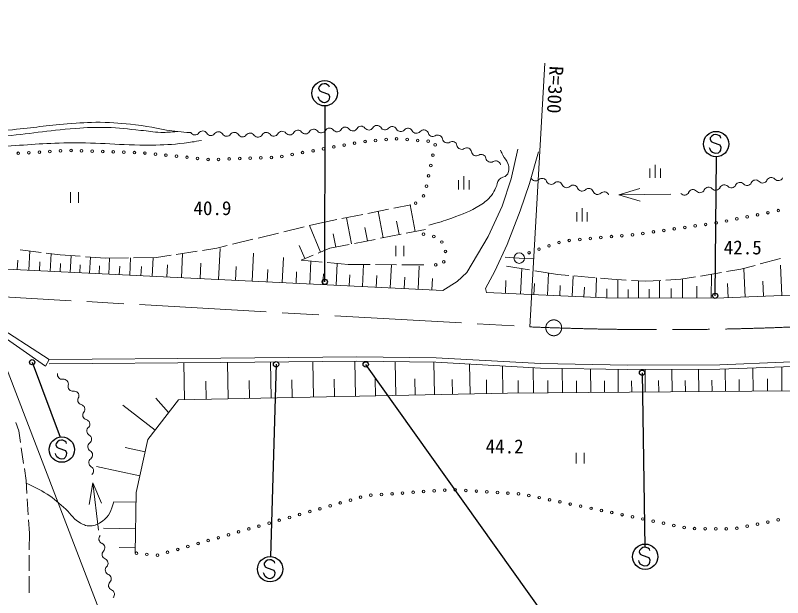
# Model space of a CAD drawing. Units: millimetres, scale not verified. Extents: x 40000 to 680000, y 20000 to 380000.
# Drawn here: x 215445 to 288065, y 243236 to 298349 of the extents above; entities that cross this region are included whole.
import ezdxf
from ezdxf.enums import TextEntityAlignment as Align

# ---------------------------------------------------------------- set-up
doc = ezdxf.new("R2010")
doc.units = ezdxf.units.MM
doc.header["$LTSCALE"] = 1000
doc.linetypes.add('CHAIN', pattern=[18.5, 12, -1.5, 3.5, -1.5])
for name, color, linetype, lineweight in [('M-BMK', 2, 'CHAIN', 13), ('M-STR-HTXT', 7, 'Continuous', 13), ('M-STR-STRC', 7, 'Continuous', 25), ('M-WORK', 1, 'Continuous', 13)]:
    doc.layers.add(name, color=color, linetype=linetype, lineweight=lineweight)
doc.styles.add('ＭＳ ゴシック', font='')
doc.styles.get('ＭＳ ゴシック').set_extended_font_data('MS Gothic')

msp = doc.modelspace()

# ---------------------------------------------------------------- linework, layer by layer
at = {"layer": 'M-BMK'}
msp.add_line((208737, 272023), (264144, 268862), dxfattribs=at)
msp.add_circle((266400, 268776), 750, dxfattribs=at)
msp.add_arc((276656, 568601), 300000, 267.60971, 277.03197, dxfattribs=at)
at = {"layer": 'M-STR-HTXT'}
msp.add_line((264144, 268862), (265567, 293817), dxfattribs=at)
msp.add_lwpolyline([(212963, 269158), (226417, 234206), (256417, 234206)], dxfattribs=at)
at = {"layer": 'M-STR-STRC'}
for p, q in [((244171, 291560), (244152, 291424)), ((244152, 291424), (244255, 291205)), ((244325, 291726), (244171, 291560)), ((244482, 291838), (244325, 291726)), ((244682, 291878), (244482, 291838)), ((244821, 291858), (244682, 291878)), ((244994, 291771), (244821, 291858)), ((245126, 291682), (244994, 291771)), ((245167, 291548), (245126, 291682)), ((244155, 290494), (244108, 290626)), ((244255, 290281), (244155, 290494)), ((244255, 291205), (244436, 291117)), ((244436, 291117), (245074, 290890)), ((245074, 290890), (245171, 290683)), ((245171, 290683), (245135, 290410)), ((244379, 290192), (244255, 290281)), ((244555, 290102), (244379, 290192)), ((244699, 290082), (244555, 290102)), ((244900, 290116), (244699, 290082)), ((244732, 273126), (244770, 289777)), ((245050, 290232), (244900, 290116)), ((245135, 290410), (245050, 290232)), ((281371, 286917), (281217, 286751)), ((281529, 287029), (281371, 286917)), ((281728, 287069), (281529, 287029)), ((281867, 287049), (281728, 287069)), ((282040, 286962), (281867, 287049)), ((282172, 286873), (282040, 286962)), ((282213, 286739), (282172, 286873)), ((281217, 286751), (281198, 286615)), ((281198, 286615), (281301, 286396)), ((281301, 286396), (281482, 286308)), ((281482, 286308), (282121, 286082)), ((281201, 285685), (281154, 285817)), ((281302, 285472), (281201, 285685)), ((281426, 285383), (281302, 285472)), ((282096, 285423), (281946, 285308)), ((282181, 285602), (282096, 285423)), ((282121, 286082), (282217, 285875)), ((282217, 285875), (282181, 285602)), ((281601, 285293), (281426, 285383)), ((281745, 285273), (281601, 285293)), ((281682, 271808), (281813, 284968)), ((281946, 285308), (281745, 285273)), ((217035, 265519), (219691, 258435)), ((240117, 265321), (239584, 247125)), ((266075, 240794), (248607, 265315)), ((274757, 264522), (275019, 248014)), ((219295, 257828), (219276, 257692)), ((219450, 257995), (219295, 257828)), ((219607, 258106), (219450, 257995)), ((219806, 258146), (219607, 258106)), ((219945, 258127), (219806, 258146)), ((220118, 258040), (219945, 258127)), ((220250, 257950), (220118, 258040)), ((220291, 257817), (220250, 257950)), ((219276, 257692), (219379, 257473)), ((219379, 257473), (219560, 257385)), ((219560, 257385), (220199, 257159)), ((220199, 257159), (220295, 256952)), ((219279, 256762), (219232, 256894)), ((219380, 256549), (219279, 256762)), ((219504, 256461), (219380, 256549)), ((219679, 256371), (219504, 256461)), ((219824, 256351), (219679, 256371)), ((220025, 256385), (219824, 256351)), ((220174, 256500), (220025, 256385)), ((220259, 256679), (220174, 256500)), ((220295, 256952), (220259, 256679)), ((274508, 247696), (274489, 247560)), ((274663, 247863), (274508, 247696)), ((274820, 247974), (274663, 247863)), ((275019, 248014), (274820, 247974)), ((275158, 247995), (275019, 248014)), ((275331, 247908), (275158, 247995)), ((275463, 247818), (275331, 247908)), ((275504, 247684), (275463, 247818)), ((274489, 247560), (274592, 247341)), ((274592, 247341), (274773, 247253)), ((274773, 247253), (275412, 247027)), ((275412, 247027), (275508, 246820)), ((239006, 246509), (238987, 246372)), ((238987, 246372), (239089, 246154)), ((239160, 246675), (239006, 246509)), ((239317, 246787), (239160, 246675)), ((239517, 246827), (239317, 246787)), ((239656, 246807), (239517, 246827)), ((239829, 246720), (239656, 246807)), ((239961, 246631), (239829, 246720)), ((240002, 246497), (239961, 246631)), ((274492, 246630), (274445, 246762)), ((274593, 246417), (274492, 246630)), ((274717, 246329), (274593, 246417)), ((274892, 246239), (274717, 246329)), ((275037, 246218), (274892, 246239)), ((275238, 246253), (275037, 246218)), ((275387, 246368), (275238, 246253)), ((275472, 246547), (275387, 246368)), ((275508, 246820), (275472, 246547)), ((238990, 245443), (238943, 245575)), ((239089, 246154), (239271, 246065)), ((239271, 246065), (239909, 245839)), ((239909, 245839), (240006, 245632)), ((240006, 245632), (239970, 245359)), ((239090, 245230), (238990, 245443)), ((239214, 245141), (239090, 245230)), ((239390, 245051), (239214, 245141)), ((239534, 245031), (239390, 245051)), ((239735, 245065), (239534, 245031)), ((239885, 245181), (239735, 245065)), ((239970, 245359), (239885, 245181))]:
    msp.add_line(p, q, dxfattribs=at)
for centre, radius in [((244720, 290976), 1200), ((281766, 286167), 1200), ((244732, 273126), 250), ((281682, 271808), 250), ((217035, 265519), 250), ((240117, 265321), 250), ((248607, 265315), 250), ((274757, 264522), 250), ((219844, 257245), 1200), ((275057, 247112), 1200), ((239555, 245925), 1200)]:
    msp.add_circle(centre, radius, dxfattribs=at)
at = {"layer": 'M-WORK'}
for p, q in [((276005, 282966), (276005, 284216)), ((275505, 282966), (275505, 283841)), ((276505, 282966), (276505, 283841)), ((257380, 281880), (257380, 282755)), ((257880, 281880), (257880, 283130)), ((258380, 281880), (258380, 282755)), ((272565, 281346), (274556, 281975)), ((220678, 281600), (220678, 280600)), ((221428, 280600), (221428, 281600)), ((272565, 281346), (277490, 281417)), ((272565, 281346), (274573, 280775)), ((251262, 280099), (252881, 280425)), ((253291, 277888), (252799, 280408)), ((248811, 279606), (250771, 280001)), ((250267, 277297), (249778, 279801)), ((268575, 278850), (268575, 279725)), ((269075, 278850), (269075, 280100)), ((269575, 278850), (269575, 279725)), ((244250, 278689), (245870, 279015)), ((246360, 279113), (248320, 279508)), ((247263, 276711), (246777, 279197)), ((240841, 277859), (242784, 278332)), ((243270, 278451), (244250, 278689)), ((244334, 275946), (243295, 278457)), ((248765, 277004), (248520, 278256)), ((251779, 277593), (251533, 278853)), ((238412, 277268), (240355, 277741)), ((245771, 276420), (245528, 277663)), ((249991, 277244), (251954, 277627)), ((252445, 277723), (254273, 278079)), ((235982, 276677), (237926, 277150)), ((247538, 276765), (249501, 277148)), ((215892, 276167), (217877, 275917)), ((216722, 274216), (216812, 276051)), ((230679, 275720), (232655, 276029)), ((233149, 276106), (234516, 276320)), ((234516, 276320), (235497, 276559)), ((234683, 273341), (234826, 276276)), ((242828, 275323), (242308, 276578)), ((244090, 275845), (245219, 276312)), ((245219, 276312), (247047, 276669)), ((251471, 276543), (251471, 275543)), ((252221, 275543), (252221, 276543)), ((218373, 275854), (219693, 275687)), ((218738, 274118), (218820, 275797)), ((219693, 275687), (221578, 275542)), ((220638, 274025), (220715, 275608)), ((222077, 275504), (223962, 275359)), ((222476, 273936), (222551, 275467)), ((223962, 275359), (226139, 275390)), ((224297, 273847), (224371, 275365)), ((226268, 273751), (226348, 275393)), ((226639, 275397), (228817, 275429)), ((228400, 273647), (228487, 275424)), ((228817, 275429), (230185, 275643)), ((231161, 273513), (231273, 275813)), ((237852, 273187), (237981, 275828)), ((240705, 273048), (240820, 275425)), ((242499, 275187), (243628, 275654)), ((263134, 275373), (261797, 275466)), ((263134, 275373), (264534, 275294)), ((285946, 274815), (287876, 275340)), ((215621, 274269), (215666, 275187)), ((217730, 274167), (217771, 275007)), ((219688, 274071), (219727, 274863)), ((221557, 273980), (221594, 274746)), ((223387, 273891), (223424, 274650)), ((225283, 273799), (225323, 274620)), ((227334, 273699), (227377, 274588)), ((229781, 273580), (229837, 274730)), ((232922, 273427), (232993, 274895)), ((236268, 273264), (236332, 274585)), ((244470, 274999), (242499, 275187)), ((243318, 272921), (243424, 275099)), ((246939, 274764), (244968, 274952)), ((245794, 272800), (245895, 274864)), ((249028, 274755), (246939, 274764)), ((248289, 272679), (248391, 274758)), ((251528, 274744), (249528, 274753)), ((250925, 272550), (251032, 274747)), ((254116, 274733), (252028, 274742)), ((253560, 272422), (253667, 274618)), ((261932, 274616), (264101, 274258)), ((284120, 274319), (285464, 274684)), ((287972, 271824), (287857, 274711)), ((239278, 273118), (239336, 274306)), ((242011, 272984), (242064, 274073)), ((244556, 272861), (244606, 273892)), ((247042, 272740), (247092, 273779)), ((263265, 271968), (263375, 274378)), ((264595, 274177), (266764, 273819)), ((265798, 271852), (265895, 273962)), ((266764, 273819), (267841, 273727)), ((280296, 273677), (282268, 274008)), ((281313, 271577), (281318, 273848)), ((282761, 274091), (284120, 274319)), ((284507, 271687), (284402, 274349)), ((249607, 272615), (249660, 273713)), ((252242, 272486), (252296, 273584)), ((254878, 272358), (254931, 273456)), ((261819, 272034), (261874, 273239)), ((268138, 271744), (268227, 273694)), ((268340, 273685), (270332, 273515)), ((270373, 271642), (270458, 273504)), ((270831, 273473), (271908, 273381)), ((271908, 273381), (273254, 273295)), ((272469, 271597), (272473, 273345)), ((273753, 273263), (275098, 273178)), ((274423, 271593), (274426, 273221)), ((275098, 273178), (276521, 273258)), ((276419, 271588), (276423, 273252)), ((277021, 273286), (278444, 273365)), ((278444, 273365), (279803, 273594)), ((278588, 271583), (278592, 273390)), ((286239, 271756), (286182, 273199)), ((264531, 271910), (264580, 272965)), ((266968, 271798), (267013, 272773)), ((269255, 271693), (269298, 272624)), ((271421, 271599), (271423, 272473)), ((273446, 271595), (273448, 272409)), ((275421, 271590), (275423, 272422)), ((277504, 271586), (277506, 272489)), ((279950, 271580), (279953, 272716)), ((282910, 271624), (282858, 272955)), ((231453, 261971), (231382, 265460)), ((235579, 262055), (235509, 265493)), ((239649, 262138), (239580, 265530)), ((243665, 262220), (243597, 265567)), ((247628, 262300), (247561, 265603)), ((251446, 262378), (251381, 265559)), ((255119, 262453), (255057, 265513)), ((258497, 262521), (258440, 265337)), ((261597, 262584), (261545, 265168)), ((287996, 262813), (287977, 265082)), ((264472, 262614), (264451, 265009)), ((267230, 262637), (267211, 264936)), ((269907, 262660), (269888, 264890)), ((272504, 262682), (272485, 264846)), ((275061, 262704), (275043, 264835)), ((277601, 262725), (277583, 264842)), ((280124, 262747), (280106, 264849)), ((282651, 262768), (282633, 264874)), ((285274, 262790), (285255, 264976)), ((233516, 262013), (233481, 263732)), ((237614, 262097), (237579, 263793)), ((241657, 262179), (241623, 263852)), ((245647, 262260), (245613, 263911)), ((249537, 262339), (249505, 263930)), ((253283, 262415), (253251, 263946)), ((256808, 262487), (256780, 263895)), ((260047, 262553), (260021, 263844)), ((263034, 262602), (263024, 263799)), ((265851, 262626), (265841, 263775)), ((268569, 262649), (268559, 263764)), ((271205, 262671), (271196, 263753)), ((273783, 262693), (273774, 263758)), ((276331, 262714), (276322, 263773)), ((278863, 262736), (278854, 263787)), ((281387, 262757), (281378, 263810)), ((283962, 262779), (283953, 263872)), ((286635, 262802), (286625, 263936)), ((228672, 259092), (225607, 261466)), ((229954, 260747), (228748, 262106)), ((215761, 259027), (215494, 259813)), ((215927, 257917), (215761, 259027)), ((216224, 255939), (216001, 257423)), ((227729, 257027), (225836, 257446)), ((268536, 256942), (268536, 255942)), ((269286, 255942), (269286, 256942)), ((227227, 254756), (223132, 255661)), ((216464, 254336), (216298, 255445)), ((216541, 253085), (216464, 254336)), ((222776, 254099), (222416, 252042)), ((223308, 249627), (222776, 254099)), ((222776, 254099), (223608, 252184)), ((216663, 251089), (216571, 252586)), ((226866, 252277), (224769, 252316)), ((216769, 249340), (216693, 250590)), ((226820, 249761), (223795, 249817)), ((216763, 247764), (216769, 249340)), ((226786, 247946), (225274, 247974)), ((216754, 245764), (216761, 247264)), ((216746, 243687), (216752, 245264))]:
    msp.add_line(p, q, dxfattribs=at)
for points in [[(371714, 298349), (367851, 290367), (366788, 288694), (365326, 287177), (363622, 286020), (354897, 280845), (350976, 279539), (345558, 278132), (341524, 277358), (332916, 276091), (313531, 273593), (302789, 272585), (295940, 272139), (281704, 271576), (271290, 271600), (260032, 272116), (259930, 272507), (260816, 274128), (262005, 276645), (263224, 279835), (264115, 282430), (264960, 285433)], [(262986, 285692), (262361, 282877), (261517, 280282), (260187, 277405), (258170, 273996), (257248, 273152), (255919, 272307), (208789, 274602), (203526, 274936), (197052, 275124), (191189, 275100), (185724, 274983), (180400, 274608), (172965, 274068), (161800, 273294), (153239, 271840), (136790, 269340)], [(213146, 269321), (218646, 265781), (218309, 265140), (212773, 268988)], [(218646, 265781), (234901, 265907), (247754, 266025), (255260, 265931), (265157, 265391), (273390, 265251), (282115, 265274), (288143, 265509), (293701, 265767), (300878, 266283), (307445, 266845), (313825, 267643), (328250, 269379)], [(218649, 265361), (234905, 265487), (247753, 265605), (255245, 265511), (265142, 264971), (273387, 264831), (282123, 264854), (288160, 265089), (293726, 265347), (300911, 265864), (307489, 266428), (313876, 267226), (328300, 268962)], [(288996, 262822), (262029, 262593), (230894, 261960), (227991, 258213), (226883, 253200), (226777, 247447)]]:
    msp.add_lwpolyline(points, dxfattribs=at)
for centre, radius in [((246571, 286073), 125), ((247555, 286252), 125), ((248542, 286408), 125), ((249537, 286506), 125), ((250532, 286605), 125), ((251528, 286667), 125), ((252525, 286589), 125), ((253522, 286512), 125), ((254519, 286434), 125), ((255176, 286102), 125), ((215723, 285293), 125), ((216722, 285349), 125), ((217720, 285405), 125), ((218718, 285461), 125), ((219717, 285517), 125), ((220715, 285566), 125), ((221715, 285531), 125), ((222714, 285496), 125), ((223714, 285461), 125), ((224713, 285426), 125), ((225712, 285391), 125), ((226712, 285355), 125), ((227711, 285316), 125), ((242636, 285355), 125), ((243620, 285535), 125), ((244603, 285714), 125), ((245587, 285894), 125), ((228706, 285215), 125), ((229701, 285114), 125), ((230696, 285014), 125), ((231690, 284913), 125), ((232685, 284813), 125), ((233680, 284712), 125), ((234679, 284718), 125), ((235678, 284755), 125), ((236677, 284792), 125), ((237677, 284829), 125), ((238676, 284865), 125), ((239675, 284902), 125), ((240668, 284997), 125), ((241652, 285176), 125), ((254971, 285124), 125), ((254765, 284145), 125), ((254559, 283166), 125), ((254353, 282188), 125), ((254067, 281255), 125), ((253333, 280576), 125), ((285694, 279474), 125), ((286674, 279670), 125), ((287655, 279867), 125), ((282752, 278884), 125), ((283733, 279081), 125), ((284713, 279277), 125), ((277809, 278137), 125), ((278799, 278280), 125), ((279789, 278423), 125), ((280778, 278565), 125), ((281768, 278708), 125), ((254074, 277631), 125), ((255052, 277420), 125), ((270860, 277318), 125), ((271856, 277407), 125), ((272852, 277495), 125), ((273848, 277584), 125), ((274840, 277709), 125), ((275829, 277852), 125), ((276819, 277995), 125), ((255810, 276896), 125), ((266898, 276858), 125), ((267872, 277052), 125), ((268868, 277141), 125), ((269864, 277229), 125), ((256142, 276009), 125), ((264060, 275886), 125), ((265006, 276210), 125), ((265952, 276534), 125), ((263134, 275373), 500), ((255230, 274733), 125), ((255984, 275021), 125), ((255084, 253343), 125), ((256082, 253411), 125), ((257080, 253454), 125), ((258077, 253389), 125), ((259075, 253324), 125), ((248122, 252742), 125), ((249098, 252932), 125), ((250096, 253000), 125), ((251094, 253069), 125), ((252091, 253137), 125), ((253089, 253206), 125), ((254087, 253274), 125), ((260073, 253259), 125), ((261071, 253194), 125), ((262069, 253129), 125), ((263067, 253063), 125), ((264052, 252902), 125), ((265031, 252700), 125), ((245236, 251922), 125), ((246198, 252196), 125), ((247160, 252469), 125), ((266010, 252498), 125), ((266990, 252296), 125), ((267969, 252094), 125), ((268949, 251892), 125), ((243312, 251376), 125), ((244274, 251649), 125), ((269928, 251690), 125), ((270907, 251488), 125), ((271887, 251286), 125), ((240426, 250556), 125), ((241388, 250829), 125), ((242350, 251103), 125), ((272866, 251084), 125), ((273846, 250882), 125), ((274825, 250680), 125), ((275804, 250478), 125), ((287647, 250593), 125), ((237540, 249737), 125), ((238502, 250010), 125), ((239464, 250283), 125), ((276784, 250276), 125), ((277763, 250074), 125), ((278743, 249872), 125), ((279732, 249768), 125), ((280732, 249760), 125), ((281732, 249751), 125), ((282732, 249743), 125), ((283726, 249800), 125), ((284706, 249998), 125), ((285686, 250196), 125), ((286666, 250394), 125), ((235617, 249186), 125), ((236579, 249463), 125), ((232734, 248357), 125), ((233695, 248633), 125), ((234656, 248910), 125), ((229851, 247528), 125), ((230812, 247804), 125), ((231773, 248081), 125), ((226902, 247435), 125), ((227897, 247335), 125), ((228890, 247251), 125)]:
    msp.add_circle(centre, radius, dxfattribs=at)
for centre, start, end in [((243683, 287129), 37.81304, 150.10299), ((245179, 287233), 37.81304, 150.10299), ((246673, 287319), 36.96092, 149.25087), ((247395, 287862), 216.96092, 329.25087), ((248171, 287401), 36.96092, 149.25087), ((248892, 287944), 216.96092, 329.25087), ((249669, 287482), 36.96092, 149.25087), ((250430, 287962), 207.56397, 319.85391), ((251120, 287380), 27.56397, 139.85391), ((251921, 287798), 207.56397, 319.85391), ((252611, 287216), 27.56397, 139.85391), ((232445, 287487), 211.37087, 323.66081), ((233173, 286952), 31.37087, 143.66081), ((233944, 287422), 211.37087, 323.66081), ((234671, 286887), 31.37087, 143.66081), ((235442, 287357), 211.37087, 323.66081), ((236170, 286822), 31.37087, 143.66081), ((236941, 287292), 211.37087, 323.66081), ((237668, 286757), 31.37087, 143.66081), ((238411, 287269), 217.81304, 330.10299), ((239194, 286819), 37.81304, 150.10299), ((239907, 287372), 217.81304, 330.10299), ((240690, 286922), 37.81304, 150.10299), ((241403, 287476), 217.81304, 330.10299), ((242186, 287026), 37.81304, 150.10299), ((242900, 287579), 217.81304, 330.10299), ((244396, 287683), 217.81304, 330.10299), ((245897, 287781), 216.96092, 329.25087), ((253412, 287634), 207.56397, 319.85391), ((254102, 287051), 27.56397, 139.85391), ((254947, 287337), 189.83472, 302.12467), ((255427, 286573), 9.83472, 122.12467), ((256317, 286727), 189.83472, 302.12467), ((256798, 285962), 9.83472, 122.12467), ((257687, 286116), 189.83472, 302.12467), ((258168, 285351), 9.83472, 122.12467), ((259058, 285506), 189.83472, 302.12467), ((259538, 284741), 9.83472, 122.12467), ((260428, 284895), 189.83472, 302.12467), ((260908, 284130), 9.83472, 122.12467), ((264683, 283123), 201.56626, 313.85621), ((265309, 282471), 21.56626, 133.85621), ((266149, 282803), 201.56626, 313.85621), ((266775, 282152), 21.56626, 133.85621), ((284026, 282090), 42.62015, 154.9101), ((284691, 282701), 222.62015, 334.9101), ((285509, 282318), 42.62015, 154.9101), ((286173, 282930), 222.62015, 334.9101), ((286991, 282547), 42.62015, 154.9101), ((287656, 283158), 222.62015, 334.9101), ((267615, 282484), 201.56626, 313.85621), ((268240, 281833), 21.56626, 133.85621), ((269080, 282165), 201.56626, 313.85621), ((269706, 281514), 21.56626, 133.85621), ((279579, 281404), 42.62015, 154.9101), ((280243, 282015), 222.62015, 334.9101), ((281061, 281632), 42.62015, 154.9101), ((281726, 282244), 222.62015, 334.9101), ((282544, 281861), 42.62015, 154.9101), ((283208, 282473), 222.62015, 334.9101), ((270546, 281846), 201.56626, 313.85621), ((271172, 281194), 21.56626, 133.85621), ((278761, 281787), 222.62015, 334.9101), ((219887, 264349), 165.54033, 277.83027), ((220010, 263454), 345.54033, 97.83027), ((220885, 263229), 165.54033, 277.83027), ((221008, 262334), 345.54033, 97.83027), ((221802, 261945), 142.2766, 254.56655), ((221562, 261075), 322.2766, 74.56655), ((222276, 260522), 142.2766, 254.56655), ((222036, 259651), 322.2766, 74.56655), ((222668, 259017), 127.44929, 239.73923), ((222213, 258237), 307.44929, 59.73923), ((222762, 257520), 127.44929, 239.73923), ((222307, 256739), 307.44929, 59.73923), ((222856, 256022), 127.44929, 239.73923), ((222401, 255242), 307.44929, 59.73923), ((223804, 248795), 135.5444, 247.83434), ((223463, 247959), 315.5444, 67.83434), ((224108, 247326), 135.5444, 247.83434), ((223767, 246490), 315.5444, 67.83434), ((224412, 245857), 135.5444, 247.83434), ((224071, 245021), 315.5444, 67.83434), ((224716, 244388), 135.5444, 247.83434), ((224375, 243552), 315.5444, 67.83434)]:
    msp.add_arc(centre, 452, start, end, dxfattribs=at)
for points, knots in [([(191876, 289206), (191729, 288904), (191687, 288771), (191626, 288476), (191524, 287985), (191558, 287673), (191709, 287194), (191798, 286912), (191853, 286721), (192084, 286537), (192263, 286395), (192412, 286388), (192637, 286350), (193143, 286263), (193438, 286346), (193950, 286370), (194892, 286415), (195409, 286567), (196348, 286652), (198230, 286822), (199287, 286906), (201174, 286996), (203087, 287087), (204159, 287115), (206074, 287152), (208207, 287194), (209406, 287051), (211536, 287173), (212961, 287254), (213754, 287383), (215174, 287528), (217202, 287734), (218333, 287906), (220365, 288070), (221580, 288168), (222263, 288233), (223482, 288226), (224788, 288218), (225519, 288123), (226818, 287986), (228389, 287820), (229240, 287504), (230813, 287354), (231299, 287307), (231465, 287286), (232060, 287252)], [0, 0, 0, 0, 1, 1, 1, 2, 2, 2, 3, 3, 3, 4, 4, 4, 5, 5, 5, 6, 6, 6, 7, 7, 7, 8, 8, 8, 9, 9, 9, 10, 10, 10, 11, 11, 11, 12, 12, 12, 13, 13, 13, 14, 14, 14, 15, 15, 15, 15]), ([(134354, 270327), (136056, 272219), (136651, 272859), (138366, 274203), (140202, 275642), (141382, 276261), (143463, 277315), (145615, 278405), (146918, 278822), (149202, 279598), (150919, 280182), (151904, 280454), (153674, 280849), (155571, 281273), (156652, 281444), (158584, 281662), (160938, 281927), (162268, 281976), (164635, 282069), (167344, 282174), (168867, 282019), (171577, 282115), (173283, 282176), (174246, 282165), (175940, 282381), (177772, 282615), (178762, 282969), (180584, 283273), (183170, 283704), (184629, 283883), (187229, 284226), (189870, 284575), (191348, 284787), (194000, 285039), (195628, 285194), (196539, 285401), (198174, 285368), (198861, 285354), (199298, 285505), (199926, 285227), (200351, 285038), (200522, 284808), (200864, 284492), (201261, 284125), (201423, 283859), (201771, 283445), (202081, 283074), (202202, 282818), (202553, 282485), (202782, 282268), (202962, 282208), (203241, 282058), (203363, 281993), (203506, 281863), (203564, 281912), (203637, 281974), (203533, 282184), (203480, 282350), (203381, 282666), (203273, 282828), (203084, 283101), (202772, 283551), (202477, 283706), (202146, 284143), (201946, 284407), (201767, 284539), (201698, 284862), (201648, 285093), (201610, 285244), (201687, 285467), (201734, 285600), (201831, 285639), (201948, 285717), (202331, 285972), (202612, 285992), (203053, 286124), (203493, 286254), (203764, 286206), (204221, 286249), (205742, 286391), (206594, 286474), (208119, 286572), (210447, 286721), (211757, 286702), (214082, 286895), (216843, 287124), (218371, 287449), (221134, 287651), (222273, 287734), (222915, 287752), (224058, 287744), (225333, 287736), (226040, 287581), (227310, 287463), (228049, 287394), (228459, 287287), (229202, 287275), (229832, 287266), (230065, 287282), (230813, 287354)], [0, 0, 0, 0, 1, 1, 1, 2, 2, 2, 3, 3, 3, 4, 4, 4, 5, 5, 5, 6, 6, 6, 7, 7, 7, 8, 8, 8, 9, 9, 9, 10, 10, 10, 11, 11, 11, 12, 12, 12, 13, 13, 13, 14, 14, 14, 15, 15, 15, 16, 16, 16, 17, 17, 17, 18, 18, 18, 19, 19, 19, 20, 20, 20, 21, 21, 21, 22, 22, 22, 23, 23, 23, 24, 24, 24, 25, 25, 25, 26, 26, 26, 27, 27, 27, 28, 28, 28, 29, 29, 29, 30, 30, 30, 31, 31, 31, 32, 32, 32, 33, 33, 33, 33]), ([(136783, 270290), (138924, 270899), (139484, 271069), (141206, 271599), (143964, 272447), (145463, 273065), (148219, 273921), (150559, 274647), (151887, 274997), (154247, 275656), (156102, 276175), (157148, 276444), (159008, 276946), (161160, 277527), (162326, 278028), (164520, 278424), (166128, 278714), (167061, 278674), (168695, 278705), (170949, 278748), (172211, 278625), (174464, 278565), (178285, 278462), (180423, 278270), (184245, 278283), (187664, 278294), (189589, 278290), (192993, 278611), (194695, 278772), (195615, 279111), (197309, 279339), (198579, 279509), (199287, 279726), (200569, 279714), (201462, 279705), (201970, 279664), (202844, 279479), (203577, 279324), (203948, 278992), (204697, 278987), (204922, 278985), (205115, 278932), (205260, 279104), (205503, 279392), (205527, 279644), (205565, 280019), (205600, 280365), (205507, 280563), (205541, 280910), (205594, 281441), (205610, 281757), (205823, 282247), (206119, 282930), (206313, 283330), (206831, 283865), (207402, 284455), (207815, 284706), (208544, 285085), (209218, 285435), (209670, 285474), (210420, 285601), (211871, 285846), (212705, 285830), (214173, 285929), (216635, 286096), (218014, 286238), (220482, 286281), (223542, 286334), (225255, 286031), (228316, 286070), (229527, 286085), (230210, 286105), (231412, 286258), (232065, 286340), (232292, 286370), (233077, 286516)], [0, 0, 0, 0, 1, 1, 1, 2, 2, 2, 3, 3, 3, 4, 4, 4, 5, 5, 5, 6, 6, 6, 7, 7, 7, 8, 8, 8, 9, 9, 9, 10, 10, 10, 11, 11, 11, 12, 12, 12, 13, 13, 13, 14, 14, 14, 15, 15, 15, 16, 16, 16, 17, 17, 17, 18, 18, 18, 19, 19, 19, 20, 20, 20, 21, 21, 21, 22, 22, 22, 23, 23, 23, 24, 24, 24, 25, 25, 25, 25]), ([(254576, 278492), (255607, 278767), (255914, 278860), (256749, 279164), (257825, 279556), (258453, 279759), (259423, 280368), (259896, 280665), (260134, 280886), (260502, 281306), (260723, 281560), (260777, 281754), (260924, 282057), (261062, 282340), (261030, 282557), (261221, 282807), (261427, 283077), (261763, 282978), (261972, 283245), (262092, 283399), (262124, 283520), (262144, 283714), (262169, 283959), (262150, 284108), (262065, 284340), (261945, 284669), (261765, 284798), (261596, 285106), (261494, 285293), (261460, 285357), (261346, 285591)], [0, 0, 0, 0, 1, 1, 1, 2, 2, 2, 3, 3, 3, 4, 4, 4, 5, 5, 5, 6, 6, 6, 7, 7, 7, 8, 8, 8, 9, 9, 9, 10, 10, 10, 10]), ([(216481, 254064), (217290, 253711), (217550, 253586), (218188, 253196), (218957, 252726), (219338, 252382), (220017, 251789), (220613, 251269), (220796, 250792), (221472, 250381), (221843, 250156), (222093, 250017), (222527, 250030), (223016, 250044), (223286, 250214), (223695, 250483), (224388, 250939), (224491, 251501), (224769, 252316)], [0, 0, 0, 0, 1, 1, 1, 2, 2, 2, 3, 3, 3, 4, 4, 4, 5, 5, 5, 6, 6, 6, 6])]:
    msp.add_open_spline(points, degree=3, knots=knots, dxfattribs=at)

# ---------------------------------------------------------------- texts
at = {"layer": 'M-STR-HTXT', "style": 'ＭＳ ゴシック'}
msp.add_text('R=300', height=1320, rotation=266.735, dxfattribs=at).set_placement((266541, 291305), align=Align.MIDDLE_CENTER)
at = {"layer": 'M-WORK', "style": 'ＭＳ ゴシック'}
for s, p in [('40.9', (234099, 280101)), ('42.5', (284287, 276383)), ('44.2', (261754, 257552))]:
    msp.add_text(s, height=1320, dxfattribs=at).set_placement(p, align=Align.MIDDLE_CENTER)

doc.saveas('drawing.dxf')
